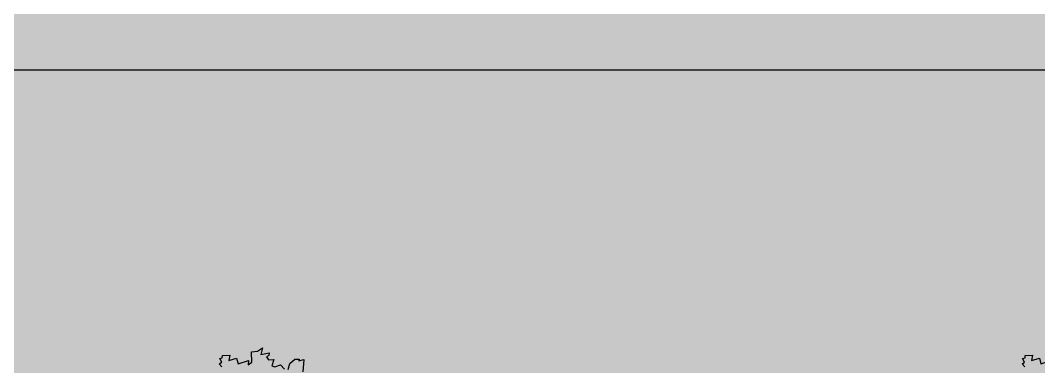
# Model space of a CAD drawing. Header units: inches. Extents: x 11.9 to 85.3, y 5.2 to 37.4.
# Drawn here: x 44.823 to 47.444, y 24.225 to 25.116 of the extents above; entities that cross this region are included whole.
import ezdxf

# ---------------------------------------------------------------- set-up
doc = ezdxf.new("R2010")
doc.units = ezdxf.units.IN
doc.header["$MEASUREMENT"] = 0
doc.layers.add('CAY', color=94, linetype='Continuous')
doc.layers.add('Layer1', color=7, linetype='Continuous')

# ---------------------------------------------------------------- blocks, each defined once
blk = doc.blocks.new('A$C76451831')
at = {"layer": 'CAY'}
for points in [[(4323.6, 2097.5), (4308.8, 2113.3), (4322.5, 2122.8), (4312, 2143.9), (4325.7, 2148.1), (4326.7, 2161.8), (4368.9, 2163.9), (4363.7, 2132.3), (4408, 2146), (4416.4, 2113.3), (4476.5, 2133.3), (4474.4, 2109.1), (4495.5, 2123.9), (4494.4, 2182.9), (4528.2, 2186.1), (4556.7, 2206.1), (4547.2, 2167.1), (4594.6, 2177.6), (4593.6, 2161.8), (4579.9, 2153.4), (4591.5, 2136.5), (4622.1, 2138.6), (4609.4, 2102.8), (4627.3, 2096.4), (4660, 2108), (4683.2, 2083.8)], [(4704.3, 2081.7), (4712.8, 2115.4), (4741.2, 2140.7), (4767.6, 2140.7), (4765.5, 2131.2), (4794, 2138.6), (4788.7, 2069)]]:
    blk.add_lwpolyline(points, dxfattribs=at)

msp = doc.modelspace()

# ---------------------------------------------------------------- hatches: boundary and pattern name
at = {"true_color": 0x636466}
h = msp.add_hatch(color=251, dxfattribs=at)
h.dxf.hatch_style = 1
edge = h.paths.add_edge_path()
edge.add_line((63.2701, 27.4271), (19.2205, 27.4271))
edge.add_line((19.2205, 27.4271), (19.2205, 24.9886))
edge.add_line((19.2205, 24.9886), (34.5109, 24.9886))
edge.add_spline(control_points=[(34.5109, 24.9886), (35.9914, 25.1351), (36.9032, 24.9886)], knot_values=[5.091487, 5.091487, 5.091487, 5.991182, 5.991182, 5.991182], weights=[0.915734, 0.807079, 0.890652], degree=2, periodic=0)
edge.add_line((36.9032, 24.9886), (63.2701, 24.9886))
edge.add_line((63.2701, 24.9886), (63.2701, 27.4271))
h.paths.add_polyline_path([(27.7206, 26.9316), (31.5651, 26.9316), (63.0612, 26.9316), (63.0612, 25.1394), (19.4696, 25.1394), (19.4696, 25.1837), (19.4696, 26.9316)], flags=16)
at = {"layer": 'Layer1', "true_color": 0x939598}
h = msp.add_hatch(color=252, dxfattribs=at)
h.dxf.hatch_style = 1
h.paths.add_polyline_path([(63.3723, 24.9691), (63.3723, 24.9886), (63.2701, 24.9886), (19.2205, 24.9886), (19.2205, 25.0924), (18.8839, 24.5256), (18.8823, 24.1183), (61.4586, 24.0875)])

# ---------------------------------------------------------------- linework, layer by layer
msp.add_lwpolyline([(72.3212, 24.448), (67.7073, 24.448), (67.7073, 24.0633), (67.7073, 27.4286), (63.2701, 27.4271), (19.2205, 27.4271), (19.2205, 24.9886), (63.2701, 24.9886), (63.2701, 27.4271)])
msp.add_lwpolyline([(72.3212, 24.448), (67.7073, 24.448), (67.7073, 24.0633), (67.7073, 27.4286), (63.2701, 27.4271), (19.2205, 27.4271), (19.2205, 24.9886), (63.2701, 24.9886), (63.2701, 27.4271)])
at = {"layer": 'Layer1'}
msp.add_line((19.2205, 24.9886), (63.2701, 24.9886), dxfattribs=at)
msp.add_lwpolyline([(18.8824, 24.1319), (18.8839, 24.5256), (19.2205, 25.0924), (19.2205, 24.9886), (63.2701, 24.9886)], dxfattribs=at)
msp.add_lwpolyline([(18.8824, 24.1319), (18.8839, 24.5256), (19.2205, 25.0924), (19.2205, 24.9886), (63.2701, 24.9886)], dxfattribs=at)

# ---------------------------------------------------------------- block references
at = {"layer": 'CAY', "xscale": 0.0004489089019145984, "yscale": 0.0004489089019145984, "zscale": 0.0004489089019145984}
for p in [(43.4005, 23.2829), (45.4675, 23.2829)]:
    msp.add_blockref('A$C76451831', p, dxfattribs=at)

doc.saveas('drawing.dxf')
